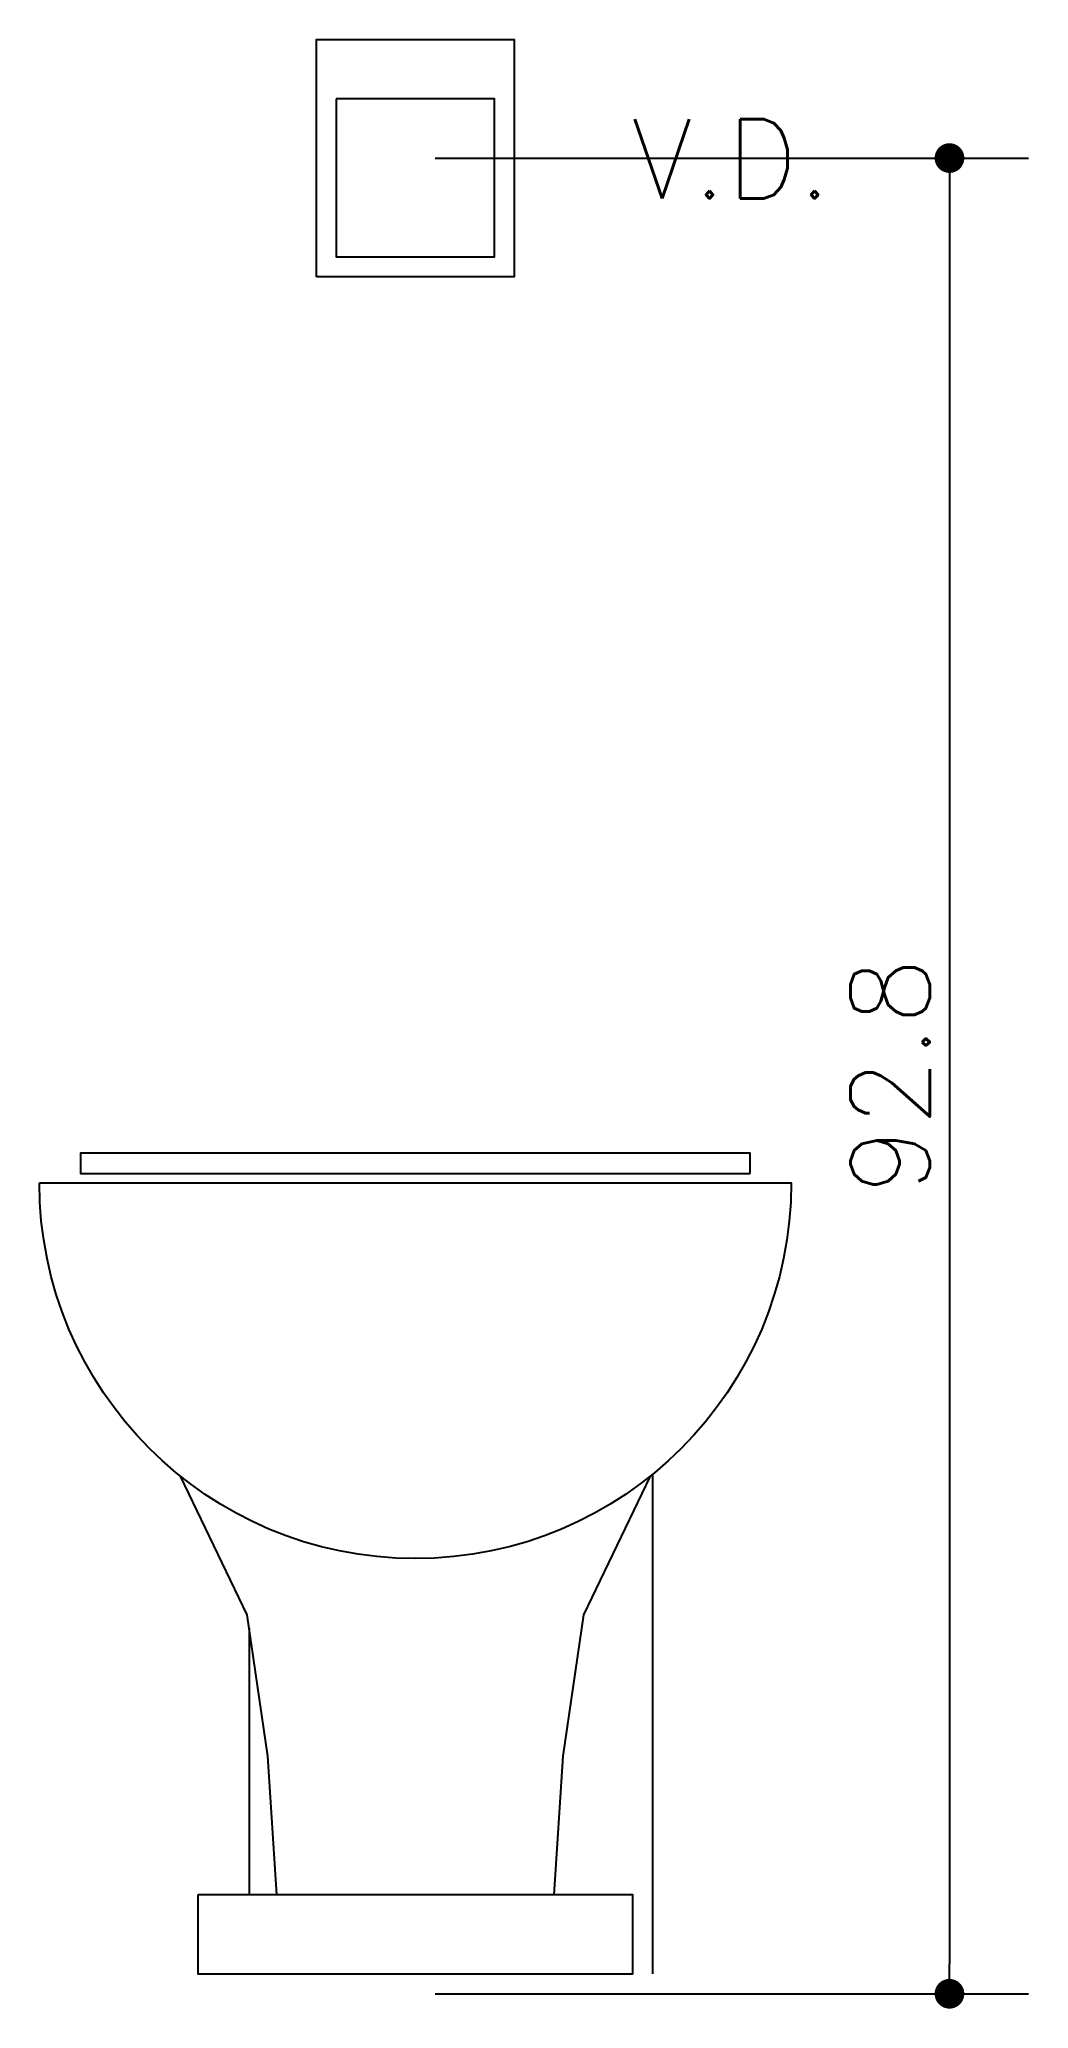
# Model space of a CAD drawing. Extents: x -0.35 to 0.15, y -0.007 to 0.988.
import ezdxf

# ---------------------------------------------------------------- set-up
doc = ezdxf.new("R2010")
doc.units = 0
doc.header["$LTSCALE"] = 0.1
doc.header["$MEASUREMENT"] = 0
doc.layers.get('0').update_dxf_attribs({"linetype": 'CONTINUOUS'})
doc.layers.get('DEFPOINTS').update_dxf_attribs({"linetype": 'CONTINUOUS'})
doc.layers.add('3', color=3, linetype='CONTINUOUS')
doc.layers.add('AZULEJO', color=11, linetype='CONTINUOUS')
doc.styles.add('ROMANS', font='romans', dxfattribs={"height": 0.04})
doc.dimstyles.new('DANI', dxfattribs={"dimscale": 0, "dimtxt": 0.01, "dimasz": 0.015, "dimexe": 0.04, "dimexo": 0.06, "dimgap": 0.01, "dimtad": 1, "dimdec": 4, "dimlfac": 100, "dimzin": 13, "dimtxsty": 'ROMANS', "dimblk": 'DOT', "dimcen": 0.09, "dimdle": 0.04, "dimclrd": 1, "dimclre": 1, "dimclrt": 3, "dimazin": 3, "dimtfac": 1, "dimtdec": 4, "dimtmove": 0, "dimatfit": 3, "dimtolj": 1, "dimtzin": 13})

# ---------------------------------------------------------------- blocks, each defined once
blk = doc.blocks.new('DOT')
at = {"layer": '3', "color": 0, "linetype": 'BYBLOCK'}
blk.add_line((-0.5, 0), (-1, 0), dxfattribs=at)
at = {"layer": '3', "color": 0, "linetype": 'BYBLOCK', "const_width": 0.5}
blk.add_lwpolyline([(-0.25, 0, 1), (0.25, 0, 1)], format="xyb", close=True, dxfattribs=at)
blk = doc.blocks.new('*D1')
at = {"color": 1, "linetype": 'BYBLOCK'}
for p, q in [((41.40683, -14.01103), (41.70681, -14.01103)), ((41.66681, -14.02603), (41.66681, -14.92403)), ((41.40683, -14.93903), (41.70681, -14.93903))]:
    blk.add_line(p, q, dxfattribs=at)
at = {"layer": 'DEFPOINTS', "color": 0, "linetype": 'BYBLOCK'}
for p in [(41.34683, -14.01103), (41.34683, -14.93903), (41.66681, -14.93903)]:
    blk.add_point(p, dxfattribs=at)
at = {"color": 1, "linetype": 'BYBLOCK', "xscale": 0.015, "yscale": 0.015, "zscale": 0.015}
for p, rotation in [((41.66681, -14.01103), 90), ((41.66681, -14.93903), 270)]:
    blk.add_blockref('DOT', p, dxfattribs=dict(at, rotation=rotation))
at = {"color": 3, "linetype": 'BYBLOCK', "insert": (41.63681, -14.47503), "char_height": 0.04, "attachment_point": 5, "rotation": 90, "style": 'ROMANS'}
blk.add_mtext('\\A1;92.8', dxfattribs=at)
blk = doc.blocks.new('_DOT')
at = {"color": 0, "linetype": 'BYBLOCK'}
blk.add_line((-0.5, 0), (-1, 0), dxfattribs=at)
at = {"color": 0, "linetype": 'BYBLOCK', "const_width": 0.5}
blk.add_lwpolyline([(-0.25, 0, 1), (0.25, 0, 1)], format="xyb", close=True, dxfattribs=at)

msp = doc.modelspace()

# ---------------------------------------------------------------- linework, layer by layer
at = {"layer": '3'}
for points in [[(-0.20999, 0.868), (-0.20999, 0.988), (-0.10999, 0.988), (-0.10999, 0.868)], [(-0.19999, 0.958), (-0.19999, 0.878), (-0.11999, 0.878), (-0.11999, 0.958)], [(0.009186, 0.414703), (0.009186, 0.425), (-0.329166, 0.425), (-0.329166, 0.414703)], [(-0.26999, 0.05), (-0.26999, 0.01), (-0.04999, 0.01), (-0.04999, 0.05)]]:
    msp.add_lwpolyline(points, close=True, dxfattribs=at)
msp.add_lwpolyline([(-0.34999, 0.41), (0.03001, 0.41, -1)], format="xyb", close=True, dxfattribs=at)
msp.add_lwpolyline([(-0.0412979, 0.2616349), (-0.0749708, 0.1915085), (-0.0854502, 0.1201847), (-0.08999, 0.05), (-0.22999, 0.05), (-0.2345298, 0.1201847), (-0.2450091, 0.1915085), (-0.278682, 0.2616349)], dxfattribs=at)
at = {"layer": 'AZULEJO'}
for p, q in [((-0.04003, 0.2626582), (-0.04003, 0.01)), ((-0.24403, 0.1848445), (-0.24403, 0.05))]:
    msp.add_line(p, q, dxfattribs=at)

# ---------------------------------------------------------------- texts
at = {"layer": '3', "style": 'ROMANS'}
msp.add_text('V.D.', height=0.04, dxfattribs=at).set_placement((-0.0507196, 0.9075866))

# ---------------------------------------------------------------- dimensions: what is measured, and where the dimension line sits
at = {"layer": '3'}
dim = msp.add_linear_dim(base=(0.10999, 0), p1=(-0.20999, 0.928), p2=(-0.20999, 0), angle=90, dimstyle='DANI', override={"dimscale": 1}, dxfattribs=at)
dim.commit()
dim.dimension.update_dxf_attribs({"geometry": '*D1', "text_midpoint": (0.07999, 0.464), "insert": (-41.5568194, 14.9390275)})

doc.saveas('drawing.dxf')
